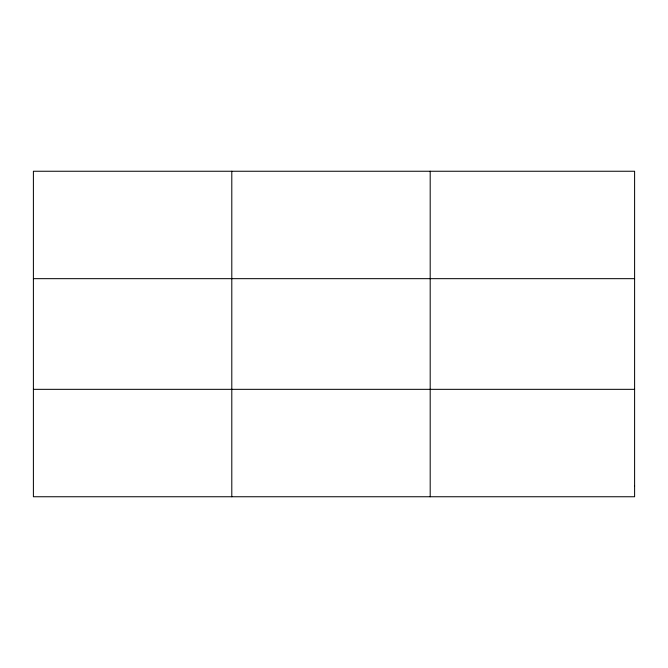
<?xml version="1.0" encoding="UTF-8"?>
<svg xmlns="http://www.w3.org/2000/svg" width="668" height="668" viewBox="0 0 668 668"><rect width="100%" height="100%" fill="white"/><g stroke="black" fill="none" stroke-linecap="round" stroke-linejoin="round"><path stroke-width="1" d="M231.796 496.75L231.796 171.25M430.192 496.75L430.192 171.25M33.4 278.665L634.6 278.665M33.4 389.335L634.6 389.335M634.6 486.003L634.6 496.75L33.4 496.75L33.4 171.25L634.6 171.25L634.6 486.003"/></g></svg>
